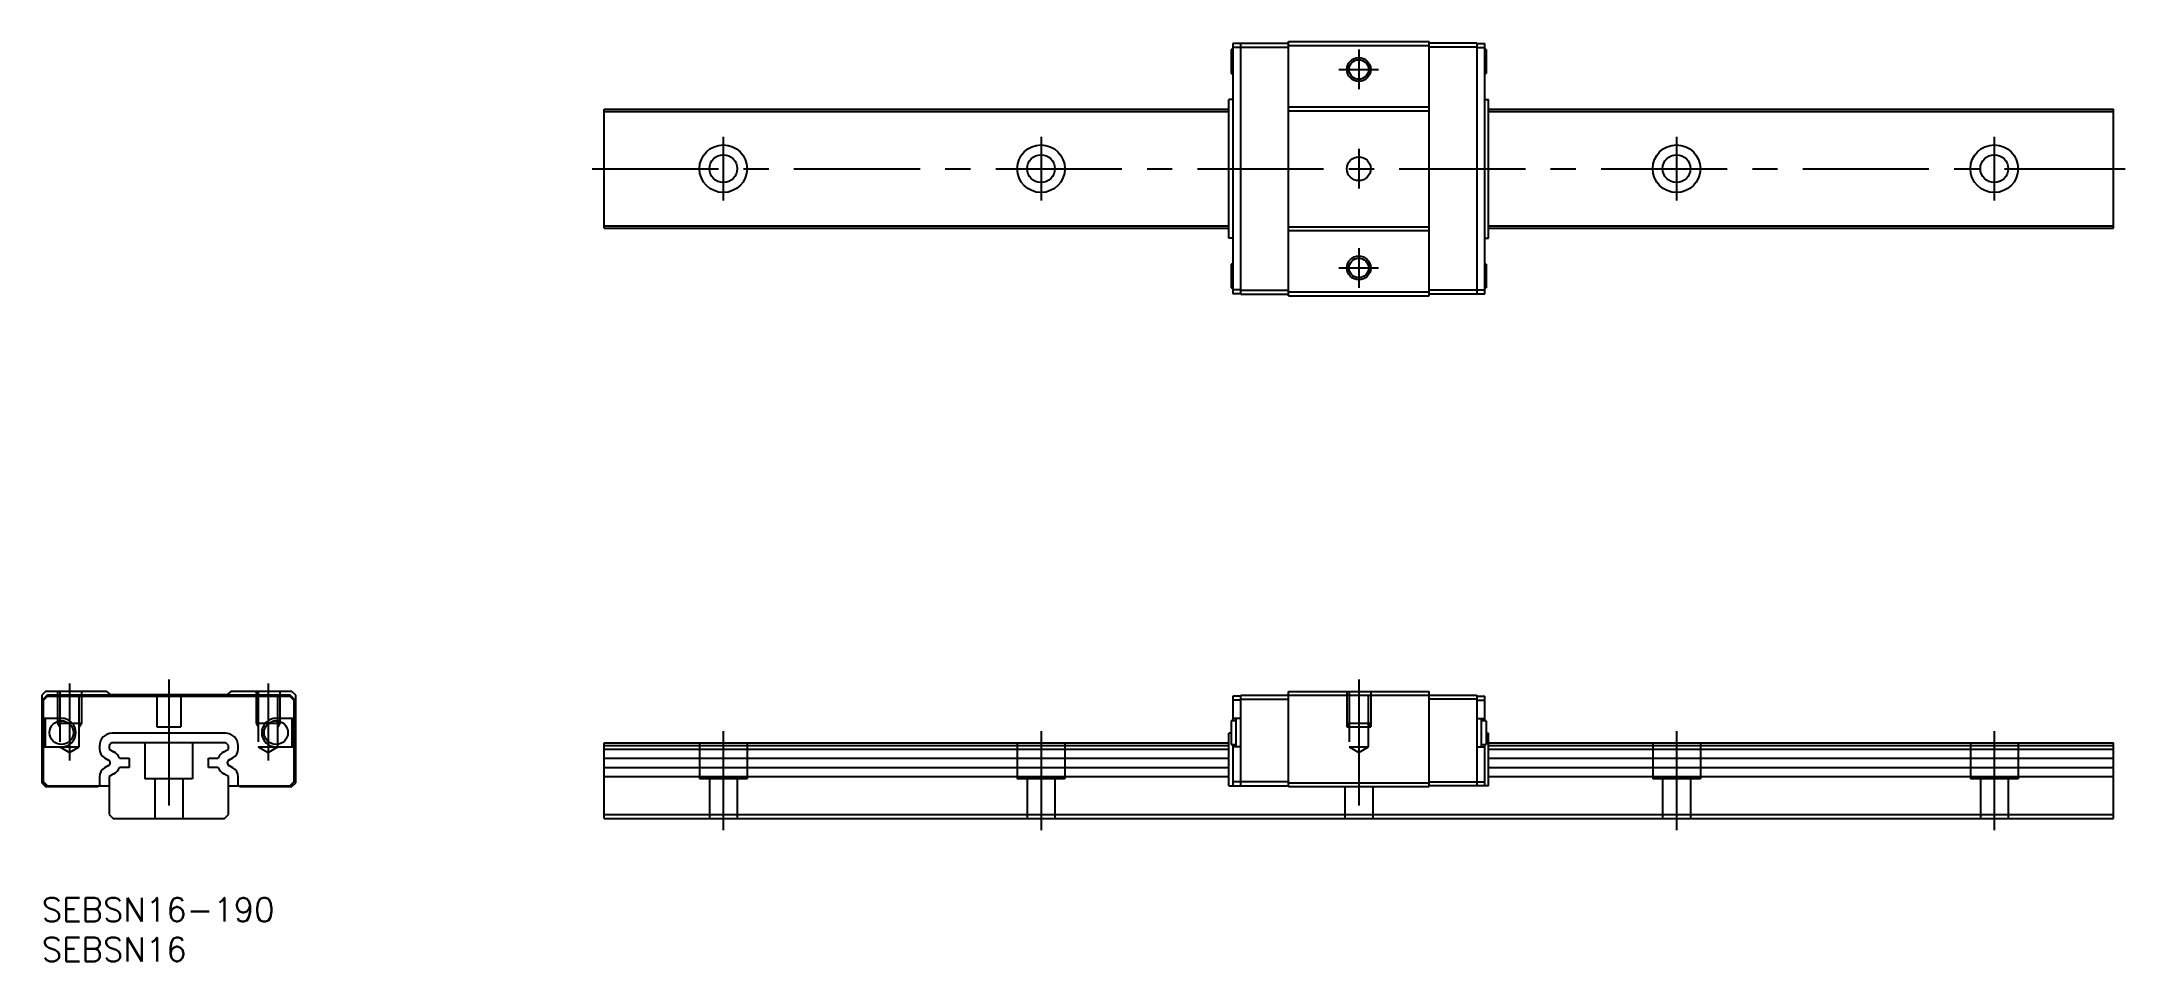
# Model space of a CAD drawing. Extents: x 0 to 262, y -8 to 108.
import ezdxf

# ---------------------------------------------------------------- set-up
doc = ezdxf.new("R2010")
doc.units = 0
doc.header["$LTSCALE"] = 0.5
doc.linetypes.add('CENTER', pattern=[50.8, 31.75, -6.35, 6.35, -6.35])
doc.linetypes.add('DASHED', pattern=[19.05, 12.7, -6.35])
for name, color, linetype in [('MSM_CENTER', 1, 'CENTER'), ('MSM_CONTINUOUS', 7, 'CONTINUOUS'), ('MSM_DASHED', 4, 'DASHED'), ('MSM_NARROW', 5, 'CONTINUOUS'), ('MSM_PART_NUMBER', 7, 'CONTINUOUS')]:
    doc.layers.add(name, color=color, linetype=linetype)
doc.styles.get("Standard").update_dxf_attribs({"font": 'txt.shx', "height": 3, "bigfont": 'bigfont.shx'})

# ---------------------------------------------------------------- blocks, each defined once
blk = doc.blocks.new('*U2')
at = {"layer": 'MSM_PART_NUMBER'}
blk.add_text('SEBSN16-190', height=3, dxfattribs=at).set_placement((0, -3))
blk = doc.blocks.new('*U3')
at = {"layer": 'MSM_PART_NUMBER'}
blk.add_text('SEBSN16', height=3, dxfattribs=at).set_placement((0, -8))

msp = doc.modelspace()

# ---------------------------------------------------------------- linework, layer by layer
at = {"layer": 'MSM_CENTER'}
for p, q in [((165.81, 106.82), (165.81, 101.82)), ((163.31, 104.32), (168.31, 104.32)), ((85.81, 95.82), (85.81, 87.82)), ((125.81, 95.82), (125.81, 87.82)), ((205.81, 95.82), (205.81, 87.82)), ((245.81, 95.82), (245.81, 87.82)), ((69.31, 91.82), (262.31, 91.82)), ((165.81, 94.32), (165.81, 89.32)), ((165.81, 81.82), (165.81, 76.82)), ((163.31, 79.32), (168.31, 79.32)), ((3.5, 27), (3.5, 17.29)), ((16, 27.5), (16, 8.5)), ((28.5, 27), (28.5, 17.29)), ((165.81, 27.5), (165.81, 8.5)), ((85.81, 21), (85.81, 8.5)), ((125.81, 21), (125.81, 8.5)), ((205.81, 21), (205.81, 8.5)), ((245.81, 21), (245.81, 8.5))]:
    msp.add_line(p, q, dxfattribs=at)
at = {"layer": 'MSM_CONTINUOUS'}
for p, q in [((149.96, 107.57), (149.96, 76.07)), ((150.96, 107.57), (149.96, 107.57)), ((150.96, 76.02), (150.96, 107.62)), ((150.96, 107.62), (156.96, 107.62)), ((156.96, 75.82), (156.96, 107.82)), ((156.96, 107.82), (174.66, 107.82)), ((174.66, 75.82), (174.66, 107.82)), ((180.66, 107.62), (174.66, 107.62)), ((180.66, 107.62), (180.66, 76.02)), ((180.66, 107.57), (181.66, 107.57)), ((181.66, 76.07), (181.66, 107.57)), ((149.76, 106.82), (149.76, 103.82)), ((149.96, 106.82), (149.76, 106.82)), ((150.96, 107.07), (149.96, 107.07)), ((150.96, 107.12), (156.96, 107.12)), ((156.96, 107.32), (174.66, 107.32)), ((180.66, 107.12), (174.66, 107.12)), ((180.66, 107.07), (181.66, 107.07)), ((181.86, 106.82), (181.66, 106.82)), ((181.86, 106.82), (181.86, 103.82)), ((149.76, 103.82), (149.96, 103.82)), ((181.66, 103.82), (181.86, 103.82)), ((149.46, 83.09), (149.46, 100.55)), ((149.96, 100.55), (149.46, 100.55)), ((181.66, 100.55), (182.16, 100.55)), ((182.16, 83.09), (182.16, 100.55)), ((70.81, 84.32), (70.81, 99.32)), ((70.81, 99.32), (149.46, 99.32)), ((70.81, 99.02), (149.46, 99.02)), ((156.96, 99.62), (174.66, 99.62)), ((156.96, 99.12), (174.66, 99.12)), ((182.16, 99.32), (260.81, 99.32)), ((182.16, 99.02), (260.81, 99.02)), ((260.81, 84.32), (260.81, 99.32)), ((70.81, 84.62), (149.46, 84.62)), ((70.81, 84.32), (149.46, 84.32)), ((156.96, 84.52), (174.66, 84.52)), ((156.96, 84.02), (174.66, 84.02)), ((182.16, 84.62), (260.81, 84.62)), ((182.16, 84.32), (260.81, 84.32)), ((149.96, 83.09), (149.46, 83.09)), ((181.66, 83.09), (182.16, 83.09)), ((149.76, 79.82), (149.76, 76.82)), ((149.96, 79.82), (149.76, 79.82)), ((181.86, 79.82), (181.66, 79.82)), ((181.86, 79.82), (181.86, 76.82)), ((149.76, 76.82), (149.96, 76.82)), ((150.96, 76.57), (149.96, 76.57)), ((150.96, 76.07), (149.96, 76.07)), ((150.96, 76.52), (156.96, 76.52)), ((156.96, 76.32), (174.66, 76.32)), ((180.66, 76.52), (174.66, 76.52)), ((180.66, 76.57), (181.66, 76.57)), ((180.66, 76.07), (181.66, 76.07)), ((181.66, 76.82), (181.86, 76.82)), ((150.96, 76.02), (156.96, 76.02)), ((156.96, 75.82), (174.66, 75.82)), ((180.66, 76.02), (174.66, 76.02)), ((0.5, 26), (0, 25.5)), ((0, 25.5), (0, 14.5)), ((0.7, 25.5), (0.2, 25)), ((0.2, 25), (0.2, 14.6)), ((0.25, 24.9), (0.75, 25.4)), ((0.25, 22.6), (0.25, 24.9)), ((8.2, 26), (0.5, 26)), ((31.3, 25.5), (0.7, 25.5)), ((0.75, 25.4), (31.25, 25.4)), ((8.7, 25.55), (8.2, 26)), ((23.3, 25.55), (8.7, 25.55)), ((23.8, 26), (23.3, 25.55)), ((31.5, 26), (23.8, 26)), ((31.25, 25.4), (31.75, 24.9)), ((31.8, 25), (31.3, 25.5)), ((32, 25.5), (31.5, 26)), ((31.75, 24.9), (31.75, 22.6)), ((31.8, 14.6), (31.8, 25)), ((32, 14.5), (32, 25.5)), ((149.96, 25.4), (149.96, 22.3)), ((150.96, 25.4), (149.96, 25.4)), ((150.96, 24.9), (149.96, 24.9)), ((150.96, 14.1), (150.96, 25.5)), ((150.96, 25.5), (180.66, 25.5)), ((150.96, 25), (156.96, 25)), ((156.96, 14), (156.96, 26)), ((156.96, 26), (174.66, 26)), ((174.66, 14), (174.66, 26)), ((180.66, 25), (174.66, 25)), ((180.66, 25.5), (180.66, 14.1)), ((180.66, 25.4), (181.66, 25.4)), ((180.66, 24.9), (181.66, 24.9)), ((181.66, 22.3), (181.66, 25.4)), ((2.5, 22.6), (0.25, 22.6)), ((0.45, 22.6), (0.45, 19)), ((31.75, 22.6), (29.5, 22.6)), ((31.55, 19), (31.55, 22.6)), ((150.36, 22.3), (149.76, 22.3)), ((149.76, 22.3), (149.76, 19.3)), ((150.96, 22.6), (149.96, 22.6)), ((150.36, 19), (150.36, 22.6)), ((180.66, 22.6), (181.66, 22.6)), ((181.26, 19), (181.26, 22.6)), ((181.86, 22.3), (181.26, 22.3)), ((181.86, 22.3), (181.86, 19.3)), ((0.25, 19), (2.5, 19)), ((0.25, 14.6), (0.25, 19)), ((7.27, 19.13), (7.27, 18.76)), ((8.8, 19.5), (8.5, 19.2)), ((8.5, 19.2), (8.5, 18.72)), ((8.5, 18.72), (9.06, 18.4)), ((23.2, 19.5), (8.8, 19.5)), ((23.13, 20.73), (8.87, 20.73)), ((22.94, 18.4), (23.5, 18.72)), ((23.5, 19.2), (23.2, 19.5)), ((23.5, 18.72), (23.5, 19.2)), ((24.73, 18.76), (24.73, 19.13)), ((29.5, 19), (31.75, 19)), ((31.75, 19), (31.75, 14.6)), ((70.81, 19.5), (149.46, 19.5)), ((70.81, 10), (70.81, 19.5)), ((70.81, 19.2), (149.46, 19.2)), ((70.81, 18.72), (149.46, 18.72)), ((149.46, 14.1), (149.46, 20.73)), ((149.76, 20.73), (149.46, 20.73)), ((149.76, 19.3), (150.36, 19.3)), ((149.96, 19.3), (149.96, 14.1)), ((150.96, 19), (149.96, 19)), ((180.66, 19), (181.66, 19)), ((181.26, 19.3), (181.86, 19.3)), ((181.66, 14.1), (181.66, 19.3)), ((181.86, 20.73), (182.16, 20.73)), ((182.16, 14.1), (182.16, 20.73)), ((182.16, 19.5), (260.81, 19.5)), ((182.16, 19.2), (260.81, 19.2)), ((182.16, 18.72), (260.81, 18.72)), ((260.81, 10), (260.81, 19.5)), ((7.92, 17.64), (8.43, 17.35)), ((8.43, 16.65), (7.92, 16.36)), ((9.78, 17.6), (11, 17.6)), ((11, 16.4), (9.78, 16.4)), ((11, 17.6), (11, 16.4)), ((21, 16.4), (21, 17.6)), ((21, 17.6), (22.22, 17.6)), ((22.22, 16.4), (21, 16.4)), ((23.57, 17.35), (24.08, 17.64)), ((24.08, 16.36), (23.57, 16.65)), ((70.81, 17.6), (149.46, 17.6)), ((70.81, 16.4), (149.46, 16.4)), ((182.16, 17.6), (260.81, 17.6)), ((182.16, 16.4), (260.81, 16.4)), ((0, 14.5), (0.5, 14)), ((0.2, 14.6), (0.7, 14.1)), ((0.75, 14.1), (0.25, 14.6)), ((0.5, 14), (7.03, 14)), ((0.7, 14.1), (8.5, 14.1)), ((7.03, 14), (7.24, 14.1)), ((7.27, 15.24), (7.27, 14.1)), ((9.06, 15.6), (8.5, 15.28)), ((8.5, 15.28), (8.5, 10.5)), ((23.5, 15.28), (22.94, 15.6)), ((23.5, 10.5), (23.5, 15.28)), ((23.5, 14.1), (31.3, 14.1)), ((24.73, 14.1), (24.73, 15.24)), ((24.76, 14.1), (24.97, 14)), ((24.97, 14), (31.5, 14)), ((31.75, 14.6), (31.25, 14.1)), ((31.3, 14.1), (31.8, 14.6)), ((31.5, 14), (32, 14.5)), ((70.81, 15.28), (149.46, 15.28)), ((149.46, 14.1), (156.91, 14.1)), ((156.96, 14.6), (149.96, 14.6)), ((156.91, 14.1), (156.91, 14.15)), ((156.91, 14.15), (156.96, 14.15)), ((156.96, 14.5), (174.66, 14.5)), ((156.96, 14), (174.66, 14)), ((174.66, 14.6), (181.66, 14.6)), ((174.71, 14.15), (174.66, 14.15)), ((174.71, 14.15), (174.71, 14.1)), ((182.16, 14.1), (174.71, 14.1)), ((182.16, 15.28), (260.81, 15.28)), ((8.5, 10.5), (9, 10)), ((23, 10), (23.5, 10.5)), ((70.81, 10.5), (260.81, 10.5)), ((9, 10), (23, 10)), ((70.81, 10), (260.81, 10))]:
    msp.add_line(p, q, dxfattribs=at)
for centre, radius in [((165.81, 104.32), 1.23), ((85.81, 91.82), 3), ((125.81, 91.82), 3), ((205.81, 91.82), 3), ((245.81, 91.82), 3), ((85.81, 91.82), 1.75), ((125.81, 91.82), 1.75), ((165.81, 91.82), 1.5), ((205.81, 91.82), 1.75), ((245.81, 91.82), 1.75), ((165.81, 79.32), 1.23), ((2.5, 20.8), 1.5), ((29.5, 20.8), 1.5)]:
    msp.add_circle(centre, radius, dxfattribs=at)
for centre, radius, start, end in [((2.5, 20.8), 1.8, 270, 90), ((29.5, 20.8), 1.8, 90, 270), ((8.87, 19.13), 1.6, 90, 180), ((8.57, 18.76), 1.3, 180, 239.9972), ((8.19, 16.88), 1.75, 24.1151, 60.0008), ((23.81, 16.88), 1.75, 119.9992, 155.8849), ((23.13, 19.13), 1.6, 0, 90), ((23.43, 18.76), 1.3, 300.0028, 0), ((8.57, 15.24), 1.3, 120.0028, 180), ((8.23, 17), 0.4, 300.0028, 59.9972), ((8.19, 17.11), 1.75, 299.9992, 335.8849), ((23.81, 17.11), 1.75, 204.1151, 240.0008), ((23.77, 17), 0.4, 120.0028, 239.9972), ((23.43, 15.24), 1.3, 0, 59.9972)]:
    msp.add_arc(centre, radius, start, end, dxfattribs=at)
at = {"layer": 'MSM_DASHED'}
for p, q in [((2, 26), (2, 22)), ((2.27, 26), (2.27, 19)), ((4.73, 19), (4.73, 26)), ((5, 26), (5, 22)), ((14.5, 25.55), (14.5, 21.55)), ((17.5, 25.55), (17.5, 21.55)), ((27, 26), (27, 22)), ((27.27, 26), (27.27, 19)), ((29.73, 19), (29.73, 26)), ((30, 26), (30, 22)), ((164.31, 26), (164.31, 21.55)), ((164.58, 26), (164.58, 19)), ((167.04, 19), (167.04, 26)), ((167.31, 26), (167.31, 21.55)), ((2, 22), (5, 22)), ((2, 22), (2.27, 21.53)), ((5, 22), (4.73, 21.53)), ((14.5, 21.55), (17.5, 21.55)), ((27, 22), (30, 22)), ((27, 22), (27.27, 21.53)), ((30, 22), (29.73, 21.53)), ((164.31, 22), (167.31, 22)), ((164.31, 22), (164.58, 21.53)), ((164.31, 21.55), (167.31, 21.55)), ((167.31, 22), (167.04, 21.53)), ((2.27, 19), (3.5, 18.29)), ((2.27, 19), (4.73, 19)), ((3.5, 18.29), (4.73, 19)), ((13, 19.5), (13, 15)), ((19, 19.5), (19, 15)), ((27.27, 19), (28.5, 18.29)), ((27.27, 19), (29.73, 19)), ((28.5, 18.29), (29.73, 19)), ((82.81, 19.5), (82.81, 15)), ((88.81, 19.5), (88.81, 15)), ((122.81, 19.5), (122.81, 15)), ((128.81, 19.5), (128.81, 15)), ((164.58, 19), (165.81, 18.29)), ((164.58, 19), (167.04, 19)), ((165.81, 18.29), (167.04, 19)), ((202.81, 19.5), (202.81, 15)), ((208.81, 19.5), (208.81, 15)), ((242.81, 19.5), (242.81, 15)), ((248.81, 19.5), (248.81, 15)), ((19, 15), (13, 15)), ((14.25, 15), (14.25, 10)), ((17.75, 15), (17.75, 10)), ((88.81, 15), (82.81, 15)), ((84.06, 15), (84.06, 10)), ((87.56, 15), (87.56, 10)), ((128.81, 15), (122.81, 15)), ((124.06, 15), (124.06, 10)), ((127.56, 15), (127.56, 10)), ((164.06, 14), (164.06, 10)), ((167.56, 14), (167.56, 10)), ((208.81, 15), (202.81, 15)), ((204.06, 15), (204.06, 10)), ((207.56, 15), (207.56, 10)), ((248.81, 15), (242.81, 15)), ((244.06, 15), (244.06, 10)), ((247.56, 15), (247.56, 10))]:
    msp.add_line(p, q, dxfattribs=at)
at = {"layer": 'MSM_NARROW'}
for centre in [(165.81, 104.32), (165.81, 79.32)]:
    msp.add_circle(centre, 1.5, dxfattribs=at)

# ---------------------------------------------------------------- block references
at = {"layer": 'MSM_CONTINUOUS'}
for name in ['*U2', '*U3']:
    msp.add_blockref(name, (0, 0), dxfattribs=at)

doc.saveas('drawing.dxf')
